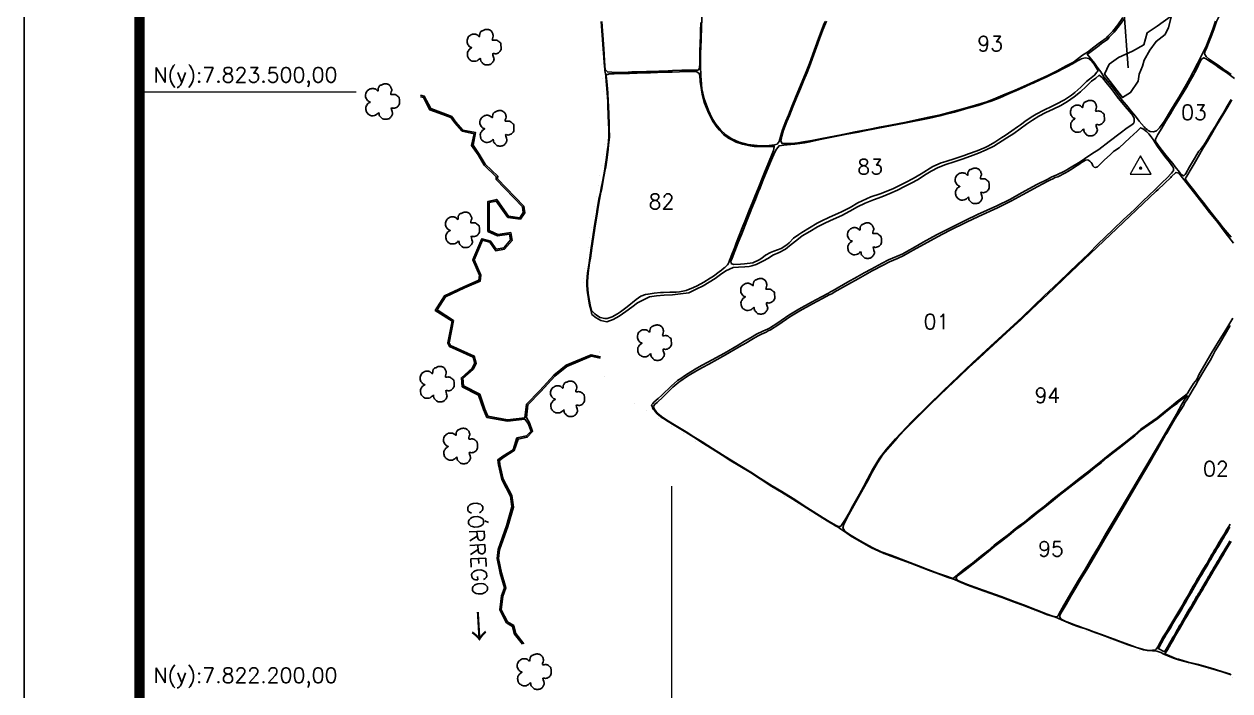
# Model space of a CAD drawing. Extents: x 736398 to 741648, y 7820208 to 7827633.
# Drawn here: x 736398 to 739009, y 7822203 to 7823647 of the extents above; entities that cross this region are included whole.
import ezdxf

# ---------------------------------------------------------------- set-up
doc = ezdxf.new("R2010")
doc.units = 0
doc.linetypes.add('CONTINUO', pattern=[0])
doc.linetypes.add('LIN0', pattern=[0])
for name, color, linetype in [('0114000935', 1, 'Continuous'), ('0114000935001', 5, 'Continuous'), ('0114000935002', 5, 'Continuous'), ('0114000935003', 5, 'Continuous'), ('0114000935004', 5, 'Continuous'), ('0114000935005', 5, 'Continuous'), ('0114000935081', 5, 'Continuous'), ('0114000935082', 5, 'Continuous'), ('0114000935083', 5, 'Continuous'), ('0114000935092', 5, 'Continuous'), ('0114000935093', 5, 'Continuous'), ('0114000935094', 5, 'Continuous'), ('0114000935095', 5, 'Continuous'), ('0114000935096', 5, 'Continuous'), ('0114000935102', 5, 'Continuous'), ('CERCA', 54, 'CERCA_TopoEVN'), ('CURSOS_D_AGUA', 174, 'Continuous'), ('MARGEM', 7, 'CONTINUO'), ('MATO', 3, 'Continuous'), ('TEXTO', 7, 'Continuous')]:
    doc.layers.add(name, color=color, linetype=linetype)
doc.layers.add('MALHA', color=253, linetype='Continuous', lineweight=13)
doc.styles.add('ROMANS', font='romans')
doc.styles.add('SIMPLEX', font='simplex', dxfattribs={"height": 0.2})
doc.styles.get("Standard").update_dxf_attribs({"font": 'arial.ttf'})
doc.linetypes.add('CERCA_TopoEVN', pattern='A,0.5,-0.2,["X",Standard,S=0.1,R=0,X=-0.1,Y=-0.05],-0.2', length=0.9)

# ---------------------------------------------------------------- blocks, each defined once
blk = doc.blocks.new('MATO')
at = {"layer": 'MATO', "linetype": 'LIN0', "elevation": 1413.2, "flags": 128}
blk.add_lwpolyline([(737601.9, 7822485.5), (737601, 7822484.7), (737600, 7822483.8), (737598.9, 7822483), (737597.7, 7822482.6), (737596.4, 7822482.5), (737595.1, 7822482.5), (737594.1, 7822482.7), (737593.3, 7822483.1), (737592.5, 7822483.6), (737591.7, 7822484.1), (737591.1, 7822484.8), (737590.6, 7822485.4), (737590.2, 7822486.1), (737589.9, 7822486.8), (737589.8, 7822487.6), (737589.6, 7822488.6), (737589.5, 7822489.7), (737589.6, 7822490.8), (737589.8, 7822491.5), (737590.2, 7822492.2), (737590.6, 7822492.7), (737590.9, 7822493.3), (737591.2, 7822493.8), (737591.7, 7822494.2), (737592.5, 7822494.8), (737593.3, 7822495.3), (737593.8, 7822495.7), (737593.6, 7822495.9), (737593.1, 7822496), (737592.5, 7822496.1), (737592, 7822496.4), (737591.6, 7822496.8), (737591.1, 7822497.3), (737590.5, 7822498), (737590, 7822498.8), (737589.5, 7822499.8), (737589.2, 7822500.7), (737589.2, 7822501.7), (737589.2, 7822502.8), (737589.5, 7822503.9), (737589.9, 7822505), (737590.4, 7822505.9), (737590.7, 7822506.4), (737591.1, 7822506.7), (737591.6, 7822507), (737592.2, 7822507.5), (737593, 7822508), (737593.8, 7822508.4), (737594.6, 7822508.6), (737595.4, 7822508.7), (737596.1, 7822508.7), (737596.8, 7822508.7), (737597.4, 7822508.6), (737598, 7822508.4), (737598.5, 7822508.3), (737599, 7822508), (737599.4, 7822507.7), (737600, 7822507.1), (737600.6, 7822506.6), (737601, 7822506.3), (737601.3, 7822507), (737601.4, 7822508), (737601.5, 7822509.1), (737601.6, 7822509.5), (737601.8, 7822509.8), (737601.9, 7822510.1), (737602.3, 7822510.7), (737602.7, 7822511.2), (737603.1, 7822511.7), (737603.7, 7822511.9), (737604.3, 7822512.1), (737604.9, 7822512.3), (737605.5, 7822512.6), (737606.1, 7822512.9), (737606.7, 7822513.1), (737607.3, 7822513.2), (737608, 7822513.3), (737608.6, 7822513.3), (737609.3, 7822513.2), (737609.9, 7822513.2), (737610.5, 7822513), (737611, 7822512.8), (737611.5, 7822512.5), (737612, 7822512.2), (737612.4, 7822511.9), (737612.8, 7822511.5), (737613.1, 7822511), (737613.5, 7822510.4), (737613.8, 7822509.8), (737614.1, 7822509.1), (737614.3, 7822508.4), (737614.5, 7822507.7), (737614.5, 7822506.9), (737614.1, 7822505.5), (737613.7, 7822504.2), (737613.6, 7822503.1), (737614.3, 7822502.9), (737615.2, 7822502.9), (737616.3, 7822503.1), (737617.1, 7822503), (737617.8, 7822502.9), (737618.5, 7822502.6), (737619.3, 7822502.1), (737620, 7822501.5), (737620.6, 7822500.9), (737621.1, 7822500.7), (737621.5, 7822500.3), (737621.8, 7822499.6), (737622, 7822497.9), (737622.1, 7822496.1), (737622.1, 7822494.3), (737621.8, 7822493.3), (737621.3, 7822492.5), (737620.8, 7822491.9), (737620.3, 7822491.3), (737619.7, 7822490.8), (737619.1, 7822490.4), (737618.2, 7822490), (737617.3, 7822489.8), (737616.4, 7822489.6), (737615.4, 7822489.9), (737614.5, 7822490), (737614, 7822489.8), (737614.3, 7822488.4), (737614.8, 7822486.6), (737615.3, 7822484.9), (737615.2, 7822484), (737615, 7822483.4), (737614.7, 7822482.8), (737614.3, 7822482.1), (737613.8, 7822481.4), (737613.2, 7822480.8), (737612.8, 7822480.3), (737612.2, 7822479.9), (737611.7, 7822479.5), (737611, 7822479.3), (737610.2, 7822479.1), (737609.4, 7822479), (737608.7, 7822479), (737607.9, 7822479), (737607.2, 7822479.1), (737606.6, 7822479.2), (737606.1, 7822479.3), (737605.6, 7822479.6), (737604.9, 7822480.1), (737604.3, 7822480.8), (737603.7, 7822481.5), (737603.1, 7822482), (737602.7, 7822482.5), (737602.4, 7822483.1), (737602.3, 7822484.1), (737602.1, 7822485), (737602, 7822485.7), (737602, 7822485.7)], dxfattribs=at)

msp = doc.modelspace()

# ---------------------------------------------------------------- linework, layer by layer
at = {"layer": '0114000935'}
for points in [[(737647.6, 7823652.6), (737648.9, 7823632.3), (737649.6, 7823622.5), (737651.7, 7823593.2), (737654.4, 7823555.2), (737655.1, 7823550), (737655, 7823546.2), (737656.7, 7823538.9), (737657.2, 7823534.6), (737658.3, 7823522.2), (737658.9, 7823515), (737660.2, 7823498.2), (737661.5, 7823479.4), (737661.9, 7823470), (737663.3, 7823431.1), (737663.6, 7823421.4), (737663.9, 7823402.8), (737662.3, 7823384.7), (737661.3, 7823375.8), (737659.2, 7823358.2), (737656.1, 7823338.1), (737654.4, 7823328.3), (737650.6, 7823309), (737647.3, 7823291.2), (737645.6, 7823282.9), (737642.3, 7823267.4), (737638.8, 7823245.8), (737637.1, 7823235.3), (737633.7, 7823214.8), (737625.8, 7823162), (737622.8, 7823140.5), (737621.2, 7823129.8), (737618, 7823108.5), (737616.3, 7823089.4), (737616.3, 7823080.6), (737617.9, 7823064.3), (737618.4, 7823061), (737620.5, 7823046.6), (737622, 7823038.9), (737625.5, 7823025.8), (737627.4, 7823018.3), (737636.8, 7823010.5), (737646.8, 7823004.7), (737659.6, 7823002.3), (737673.2, 7823006.9), (737686.6, 7823014.4), (737700.4, 7823024.2), (737713.7, 7823033.8), (737725.8, 7823043.1), (737738.8, 7823050.1), (737752.1, 7823056), (737767.3, 7823058.3), (737783.6, 7823060), (737801.7, 7823060.5), (737819.4, 7823062.5), (737837.3, 7823065.1), (737853.1, 7823072.7), (737867.8, 7823080.2), (737881.5, 7823088.1), (737894, 7823096.1), (737906, 7823104.3), (737916.9, 7823112.2), (737933, 7823119.4), (737944.5, 7823120.5), (737958.3, 7823121.3), (737967.4, 7823122.2), (737973.7, 7823123.2), (737982.9, 7823126.3), (737997.5, 7823133.4), (738009.3, 7823140.2), (738019.2, 7823146.6), (738032.9, 7823152.3), (738046.6, 7823159.7), (738058.8, 7823169.5), (738070.8, 7823179), (738082.5, 7823188.3), (738098.8, 7823198), (738115.5, 7823207.5), (738132.8, 7823216.5), (738150.4, 7823224.6), (738168.3, 7823232.3), (738185.4, 7823241.8), (738202.3, 7823251), (738219.2, 7823259.4), (738236.9, 7823266.5), (738255.2, 7823273.1), (738272.5, 7823280.1), (738289.1, 7823287.3), (738304, 7823295), (738318.7, 7823302.7), (738333.4, 7823310.5), (738347.7, 7823319.6), (738362.1, 7823328.3), (738377.1, 7823336.5), (738393.8, 7823342.8), (738411.6, 7823348.4), (738429.2, 7823354.5), (738446.7, 7823360.7), (738464, 7823367.2), (738480.7, 7823374.6), (738497.2, 7823382.4), (738525.9, 7823400.6), (738540.5, 7823409.9), (738554.5, 7823419.7), (738567.9, 7823429.8), (738581.1, 7823439), (738594.9, 7823447.6), (738610.4, 7823455.2), (738626.2, 7823462.8), (738642.4, 7823470.5), (738657.1, 7823479.5), (738671.4, 7823489.2), (738684.9, 7823500.4), (738697.3, 7823511.9), (738709, 7823523.3), (738718.1, 7823529.9), (738725.4, 7823535.9), (738732.6, 7823530.4), (738741, 7823520.1), (738750.7, 7823508.2), (738759.3, 7823496.7), (738765.3, 7823488.2), (738767, 7823486.2), (738771.7, 7823480.5), (738781.7, 7823468.4), (738795.7, 7823452.1), (738797.6, 7823449.5), (738799.3, 7823446.8), (738801.3, 7823443.2), (738801.5, 7823439.9), (738801.4, 7823436.1), (738800.7, 7823432.6), (738796.4, 7823428.5), (738786.4, 7823422), (738771, 7823410.5), (738747.1, 7823392.5), (738724.7, 7823375.2), (738709.6, 7823366.1), (738693.9, 7823355.2), (738684.7, 7823348.8), (738661.1, 7823334.8), (738655.7, 7823331.5), (738650.3, 7823328.5), (738644.9, 7823325.7), (738639.5, 7823323), (738634.2, 7823320.6), (738628.9, 7823318.5), (738623.3, 7823316), (738617.8, 7823313.3), (738612.6, 7823310.4), (738590.8, 7823299.4), (738557.5, 7823281.3), (738533.8, 7823267.9), (738503.8, 7823253.3), (738462.4, 7823234.4), (738436.6, 7823221.9), (738399.6, 7823203.6), (738373.5, 7823190.2), (738344.8, 7823174.4), (738327.2, 7823164.7), (738309.3, 7823154.6), (738300.6, 7823149.6), (738286.9, 7823143.5), (738269.6, 7823136), (738255.9, 7823129), (738231.8, 7823116.1), (738217, 7823107.9), (738201.6, 7823099.4), (738180.5, 7823088), (738149.3, 7823069.9), (738144.2, 7823067.1), (738139.2, 7823064.2), (738124.6, 7823056.3), (738102.8, 7823044.8), (738075.1, 7823029.5), (738053.6, 7823016.7), (738029.7, 7823000.1), (738011.7, 7822988.4), (738007.3, 7822986.5), (738002.4, 7822984.2), (737997.5, 7822981.8), (737992.7, 7822979.6), (737987.8, 7822977.4), (737983.3, 7822975.1), (737970.9, 7822967.8), (737957.9, 7822960.1), (737943.6, 7822951.7), (737914.1, 7822934.6), (737878.3, 7822914.6), (737864.8, 7822907.5), (737851.1, 7822899.9), (737835.4, 7822890.1), (737827.4, 7822885.1), (737819.7, 7822879.8), (737812.6, 7822874.9), (737799.7, 7822863.7), (737778.4, 7822843.3), (737770.9, 7822836.1), (737766.4, 7822832.5), (737761.5, 7822827.9), (737759.1, 7822825.4), (737756.6, 7822822.7), (737757.5, 7822818.6), (737759.2, 7822813.3), (737760, 7822812.8), (737762.8, 7822810.1), (737765.5, 7822806.9), (737768.7, 7822803.3), (737774.7, 7822798), (737779.7, 7822794.4), (737782.4, 7822792.9), (737792.4, 7822786.2), (737805.3, 7822778.4), (737830.5, 7822763.3), (737847.7, 7822752.1), (737865.3, 7822741.2), (737887.5, 7822726.9), (737909.3, 7822713.4), (737927.9, 7822701.3), (737947.3, 7822689.7), (737970.8, 7822675.7), (737991.4, 7822661.9), (738016.7, 7822645.8), (738037.8, 7822633.5), (738062.1, 7822618.3), (738092.2, 7822599.4), (738127.6, 7822576.9), (738140.4, 7822569.2), (738148.8, 7822564.2), (738154.9, 7822560.6), (738160.6, 7822557.3), (738163.1, 7822555.7), (738170.4, 7822550), (738179.4, 7822544.3), (738187.2, 7822539), (738196.1, 7822533.6), (738232.7, 7822512.5), (738256.1, 7822502.1), (738275.5, 7822495), (738317, 7822479.4), (738356.1, 7822464.3), (738377.5, 7822456.3), (738398.8, 7822448.6), (738412.6, 7822444.4), (738421.5, 7822439.7), (738440.7, 7822432.3), (738476.2, 7822419.2), (738515.2, 7822405.3), (738540.4, 7822396.1), (738563.6, 7822387.3), (738601.5, 7822372.6), (738611.7, 7822368.8), (738631, 7822362.4), (738648.8, 7822354.9), (738669, 7822346.3), (738677.4, 7822343.3), (738686.2, 7822340.4), (738695.7, 7822337.1), (738710.6, 7822331.6), (738733, 7822323.5), (738753.8, 7822315.9), (738770.8, 7822309), (738788.4, 7822302.5), (738810.5, 7822295.4), (738821.7, 7822291.9), (738829.8, 7822290.6), (738841, 7822289.9), (738850.3, 7822289.3), (738859, 7822286.5), (738865.8, 7822282.6), (738874.2, 7822278.7), (738886.2, 7822274.2), (738897.5, 7822270.3), (738918.7, 7822264.4), (738941.9, 7822258.6), (738967.2, 7822251.6), (738992.1, 7822244.1), (739011.6, 7822238)], [(738977.3, 7823653.4), (738972.2, 7823638.2), (738967.4, 7823624.4), (738960.1, 7823606.1), (738957.8, 7823600.5), (738947.3, 7823578.5), (738938.8, 7823561.3), (738928.8, 7823543.3), (738922, 7823529.8), (738914.6, 7823516.5), (738906.9, 7823503), (738898.6, 7823489.3), (738890.3, 7823475.9), (738881.9, 7823462.7), (738866, 7823436.1), (738856.4, 7823422.3), (738849.4, 7823415.5), (738843.2, 7823413.6), (738836.1, 7823414.4), (738831.8, 7823416.2), (738829.2, 7823418.2), (738826.2, 7823420.6), (738822.7, 7823424), (738812.3, 7823436.5), (738804, 7823447.3), (738795.4, 7823457.7), (738784.8, 7823470.9), (738774.8, 7823483.1), (738770.1, 7823488.7), (738768.5, 7823490.7), (738762.5, 7823499.1), (738753.9, 7823510.7), (738744.1, 7823522.7), (738735.9, 7823532.7), (738729.1, 7823543.3), (738721.2, 7823553.3), (738715.5, 7823562.4), (738699.9, 7823581.3), (738702.8, 7823583), (738716.7, 7823593.8), (738725.6, 7823600.5), (738730.9, 7823604.6), (738743.9, 7823613.2), (738747.3, 7823618.4), (738758.3, 7823629), (738769, 7823642.7), (738780.4, 7823658.9)]]:
    msp.add_lwpolyline(points, dxfattribs=at)
at = {"layer": '0114000935001'}
msp.add_lwpolyline([(738862.9, 7823304.7), (738859.6, 7823301.4), (738856.3, 7823298.1), (738846.2, 7823288.2), (738820.4, 7823263.3), (738802.1, 7823245.6), (738777.5, 7823222.7), (738756.3, 7823202.6), (738737.9, 7823184.7), (738723.7, 7823170.9), (738702.2, 7823149.6), (738678, 7823126.6), (738660.7, 7823109.6), (738638.3, 7823088.1), (738606.6, 7823058.1), (738583.5, 7823035.9), (738558.5, 7823012.1), (738532.2, 7822987.9), (738490, 7822949.5), (738451.5, 7822913.1), (738421.2, 7822884.8), (738387.7, 7822853), (738354.4, 7822820.5), (738319.8, 7822786.1), (738284.3, 7822748.7), (738264.8, 7822726.2), (738249.6, 7822706.6), (738236.5, 7822684.4), (738224.3, 7822661.7), (738215.3, 7822645.1), (738206.6, 7822628.9), (738192.4, 7822603.7), (738183.9, 7822588.8), (738174.8, 7822572.9), (738167.8, 7822561.6), (738166, 7822560), (738164.5, 7822558.9), (738162.9, 7822558.9), (738160.9, 7822559.3), (738159.3, 7822559.9), (738154.6, 7822562.2), (738141, 7822570.2), (738128.3, 7822577.9), (738092.9, 7822600.5), (738062.7, 7822619.4), (738038.4, 7822634.5), (738017.4, 7822646.9), (737992, 7822662.9), (737971.4, 7822676.7), (737947.9, 7822690.8), (737928.6, 7822702.3), (737909.9, 7822714.4), (737888.1, 7822727.9), (737866, 7822742.2), (737848.3, 7822753.1), (737831.2, 7822764.3), (737805.9, 7822779.4), (737793, 7822787.2), (737786.3, 7822791.5), (737779, 7822796.4), (737773.2, 7822801.7), (737766.3, 7822808.1), (737762.1, 7822813.5), (737760.5, 7822818.2), (737763.1, 7822823.2), (737768.9, 7822827.8), (737781.5, 7822840), (737802.8, 7822860.4), (737815.4, 7822871.4), (737822.2, 7822876.1), (737829.9, 7822881.3), (737837.8, 7822886.3), (737853.4, 7822896.1), (737866.9, 7822903.5), (737880.4, 7822910.6), (737916.3, 7822930.7), (737945.8, 7822947.8), (737960.2, 7822956.2), (737973.2, 7822963.9), (737985.5, 7822971.1), (737989.8, 7822973.4), (737994.6, 7822975.5), (737999.4, 7822977.8), (738004.3, 7822980.1), (738009.1, 7822982.4), (738013.8, 7822984.5), (738032.2, 7822996.4), (738056, 7823012.9), (738077.4, 7823025.6), (738104.9, 7823040.9), (738126.7, 7823052.4), (738141.3, 7823060.3), (738146.4, 7823063.1), (738151.5, 7823066), (738182.7, 7823084), (738203.7, 7823095.4), (738219.1, 7823104), (738233.9, 7823112.2), (738258, 7823125), (738271.5, 7823131.9), (738288.7, 7823139.4), (738302.6, 7823145.6), (738311.6, 7823150.7), (738329.4, 7823160.7), (738346.9, 7823170.4), (738375.6, 7823186.2), (738401.6, 7823199.6), (738438.6, 7823217.9), (738464.3, 7823230.4), (738505.7, 7823249.2), (738535.8, 7823263.9), (738559.7, 7823277.3), (738592.9, 7823295.4), (738614.7, 7823306.5), (738619.9, 7823309.3), (738625.3, 7823312), (738630.6, 7823314.3), (738635.9, 7823316.4), (738641.5, 7823318.9), (738647, 7823321.7), (738652.5, 7823324.5), (738658, 7823327.7), (738663.5, 7823331), (738669, 7823334.6), (738674.5, 7823338.1), (738679.6, 7823341.6), (738684.5, 7823344.9), (738689, 7823348), (738695.7, 7823352), (738701.1, 7823352.7), (738705, 7823350.3), (738708.2, 7823347.1), (738710.1, 7823344.3), (738712.1, 7823340), (738714.4, 7823337), (738717.7, 7823336.3), (738721.7, 7823337.4), (738724.7, 7823340.5), (738737.1, 7823352.6), (738749, 7823363.8), (738756.5, 7823371), (738758.5, 7823372.7), (738768.5, 7823378.7), (738792.2, 7823400.3), (738808, 7823415.1), (738812.4, 7823419.5), (738815, 7823422.2), (738818.3, 7823421), (738821.2, 7823418.9), (738825.4, 7823416.1), (738828, 7823414.2), (738833.4, 7823408.9), (738837.9, 7823402.9), (738842.3, 7823396.6), (738846.5, 7823389.7), (738852, 7823382), (738867.8, 7823360.3), (738877.9, 7823347.8), (738883, 7823340.8), (738885.2, 7823337.7), (738886.5, 7823334.7), (738886.5, 7823329.9), (738881.9, 7823323.7), (738872.2, 7823313.5)], close=True, dxfattribs=at)
at = {"layer": '0114000935002', "elevation": 637.6}
msp.add_lwpolyline([(739009, 7822564.4), (739006, 7822559.3), (739000.6, 7822550), (738998, 7822545.6), (738995.3, 7822541.3), (738989.9, 7822532.2), (738987, 7822527.6), (738984.1, 7822522.6), (738981, 7822517.3), (738977.9, 7822512), (738974.7, 7822506.8), (738971.5, 7822501.5), (738968.2, 7822496.2), (738965.1, 7822490.7), (738962.1, 7822485.3), (738959.1, 7822479.9), (738955.9, 7822474.4), (738952.5, 7822468.7), (738948.9, 7822462.8), (738945.2, 7822456.5), (738937.2, 7822443.3), (738933.2, 7822436.6), (738929.4, 7822429.9), (738925.7, 7822423.3), (738922.2, 7822416.9), (738918.7, 7822410.9), (738915.2, 7822405.2), (738911.9, 7822399.7), (738905.7, 7822388.7), (738902.5, 7822383.2), (738896.1, 7822372.2), (738889.1, 7822361.4), (738882.6, 7822350.4), (738876.5, 7822339.8), (738871.1, 7822330.9), (738868.2, 7822326.7), (738865.6, 7822322.3), (738863, 7822317.8), (738860.6, 7822313.3), (738858.2, 7822309), (738855.8, 7822304.6), (738853.7, 7822300.3), (738849, 7822293.7), (738847.2, 7822292.2), (738841.3, 7822291.2), (738834.2, 7822290.9), (738824.2, 7822292.2), (738806.7, 7822297.3), (738797.1, 7822300.4), (738783.3, 7822305.4), (738773.5, 7822309.1), (738758.2, 7822315), (738742, 7822321), (738730.9, 7822325.1), (738713.7, 7822331.3), (738703.1, 7822335.2), (738690, 7822339.9), (738681.1, 7822342.9), (738672.1, 7822346), (738663.7, 7822349.4), (738653.6, 7822353.6), (738644.6, 7822357.8), (738642.2, 7822359.5), (738640.2, 7822362.7), (738640.1, 7822366.6), (738642, 7822370), (738645.6, 7822375.5), (738653.8, 7822390.4), (738663.9, 7822408), (738675.1, 7822425.9), (738686.2, 7822444.8), (738698.1, 7822464.8), (738709.7, 7822484.2), (738719.5, 7822501.1), (738729.9, 7822518.4), (738740.3, 7822536.1), (738748.4, 7822550.1), (738759.9, 7822569.5), (738774.4, 7822594.5), (738812.4, 7822658.8), (738835.4, 7822697.9), (738847.8, 7822719.2), (738852.1, 7822726.3), (738869.5, 7822757.5), (738872, 7822761.4), (738875.6, 7822767.4), (738881.4, 7822777.5), (738889.7, 7822791.2), (738907.4, 7822819.8), (738908.8, 7822821.9), (738910.6, 7822825.8), (738915.4, 7822833.1), (738921.6, 7822843.8), (738929.1, 7822856.7), (738934.7, 7822865.9), (738940.1, 7822875.1), (738948.1, 7822889.1), (738956.7, 7822903.5), (738965.7, 7822918.7), (738971.8, 7822929), (738977, 7822939.1), (738985.2, 7822953.2), (739001.3, 7822980.5), (739009.4, 7822994.4)], dxfattribs=at)
at = {"layer": '0114000935003'}
msp.add_lwpolyline([(739018.3, 7823528.9), (739004, 7823539.6), (738995.1, 7823545.4), (738985.2, 7823552.2), (738975.7, 7823559), (738967.7, 7823564.4), (738962.1, 7823568.1), (738957.5, 7823571.8), (738952.2, 7823574), (738947.3, 7823571), (738943.6, 7823564), (738940.8, 7823558), (738939.1, 7823554.1), (738932.7, 7823542), (738930.3, 7823537.8), (738922.8, 7823524), (738914.4, 7823509.5), (738908.6, 7823499.8), (738899.3, 7823484.7), (738886.5, 7823463.7), (738879.7, 7823452.7), (738870.1, 7823436.8), (738864, 7823426.6), (738861, 7823421.3), (738852.7, 7823407.5), (738850.5, 7823403.6), (738847.5, 7823397.7), (738847.4, 7823395), (738848.3, 7823392.1), (738857, 7823379.9), (738867.2, 7823366.7), (738876.5, 7823355.1), (738885.2, 7823344.8), (738890.3, 7823337.7), (738893.3, 7823333.8), (738896.4, 7823329.9), (738899.4, 7823326.2), (738901.5, 7823323.1), (738904.3, 7823320.6), (738908.5, 7823318.1), (738911.9, 7823321.1), (738913.3, 7823323.5), (738920.9, 7823337.4), (738927.6, 7823348.4), (738941.6, 7823371.6), (738945, 7823375.2), (738952.1, 7823384.7), (738960.1, 7823397.4), (738968, 7823411), (738977.1, 7823425.8), (738985.8, 7823440.7), (738994.5, 7823454.9), (739003, 7823469.1), (739011.1, 7823483.2)], dxfattribs=at)
at = {"layer": '0114000935004', "elevation": 637.6}
msp.add_lwpolyline([(739011.3, 7823185.5), (739002.9, 7823195.6), (738994.3, 7823205.7), (738984.6, 7823218), (738975.4, 7823229.4), (738962.4, 7823245.8), (738953.4, 7823257.3), (738941.1, 7823272.5), (738929.6, 7823287.6), (738921.1, 7823298.4), (738915.9, 7823305.5), (738911.8, 7823311.6), (738915.2, 7823317.6), (738917.3, 7823321.4), (738922.3, 7823330.1), (738931.1, 7823344.5), (738940.1, 7823359.6), (738949.1, 7823375.6), (738956.4, 7823387.3), (738959.9, 7823393.4), (738970.8, 7823412), (738977.6, 7823423.5), (738987.3, 7823440.2), (738997.4, 7823457), (739003.8, 7823467.7), (739012.7, 7823482.8)], dxfattribs=at)
at = {"layer": '0114000935005'}
msp.add_lwpolyline([(739010.7, 7823738.2), (739005.8, 7823722.7), (739002.4, 7823711.5), (738998.3, 7823698.9), (738993, 7823682), (738986.6, 7823667), (738979.6, 7823652.5), (738974.6, 7823637.4), (738969.7, 7823623.5), (738962.4, 7823605.1), (738958.4, 7823595.9), (738955, 7823588), (738953.9, 7823582.1), (738957.4, 7823576.5), (738963.4, 7823570.5), (738986, 7823555.6), (738998.3, 7823546.4), (739000.9, 7823544.9), (739011.4, 7823537.3)], dxfattribs=at)
at = {"layer": '0114000935081', "linetype": 'CONTINUO', "elevation": 593.3}
msp.add_lwpolyline([(737648.8, 7823652.7), (737650.1, 7823632.4), (737650.8, 7823622.6), (737652.9, 7823593.3), (737655.6, 7823555.3), (737656.3, 7823550.1), (737656.2, 7823547), (737657.1, 7823546.7), (737660.9, 7823543.1), (737670.4, 7823542.5), (737676.1, 7823542.3), (737689.4, 7823542.1), (737705.9, 7823542.8), (737714, 7823543.1), (737729.7, 7823543.7), (737745.7, 7823544.1), (737754.2, 7823544.3), (737772.3, 7823544.7), (737792.1, 7823545.6), (737802.1, 7823546), (737822.2, 7823546.8), (737841.3, 7823547.2), (737848.3, 7823547.2), (737857.3, 7823546.7), (737859, 7823548.6), (737860.1, 7823551.9), (737860.7, 7823562.5), (737860.9, 7823578.9), (737861, 7823587.4), (737861.4, 7823605.1), (737862.1, 7823622.5), (737862.4, 7823631.6), (737862.9, 7823650.5)], dxfattribs=at)
at = {"layer": '0114000935082', "linetype": 'CONTINUO', "elevation": 595.3}
msp.add_lwpolyline([(737658, 7823537.7), (737658.4, 7823534.7), (737659.5, 7823522.3), (737660, 7823515.1), (737661.4, 7823498.2), (737662.7, 7823479.4), (737663.1, 7823470), (737664.5, 7823431.1), (737664.8, 7823421.4), (737665.1, 7823402.7), (737663.4, 7823384.6), (737662.5, 7823375.7), (737660.4, 7823358.1), (737657.3, 7823338), (737655.6, 7823328.1), (737651.8, 7823308.8), (737648.4, 7823291), (737646.8, 7823282.7), (737643.5, 7823267.2), (737640, 7823245.6), (737638.3, 7823235.1), (737634.9, 7823214.6), (737627, 7823161.9), (737624, 7823140.3), (737622.4, 7823129.6), (737619.2, 7823108.3), (737617.5, 7823089.4), (737617.5, 7823080.6), (737619.1, 7823064.5), (737621.7, 7823046.8), (737623.2, 7823039.2), (737626.6, 7823026.4), (737633.4, 7823019.4), (737637.1, 7823016.3), (737645, 7823011.3), (737655.1, 7823009.4), (737660.3, 7823009.7), (737670.9, 7823012.8), (737682.6, 7823019.6), (737689.1, 7823024), (737703.6, 7823034.8), (737723.3, 7823050.2), (737733.3, 7823058), (737743, 7823061), (737748.8, 7823062.3), (737761.9, 7823064.3), (737775.7, 7823065.5), (737782.5, 7823065.9), (737796.1, 7823066), (737809.6, 7823066.5), (737816.7, 7823067.3), (737831.5, 7823069.7), (737847.3, 7823076.4), (737855, 7823080), (737869.7, 7823088), (737883.6, 7823096.7), (737890.3, 7823101.2), (737903, 7823110.1), (737907.8, 7823114), (737913.7, 7823119), (737915.2, 7823120.1), (737920.5, 7823125.7), (737922.1, 7823127.4), (737923.5, 7823130.5), (737925.1, 7823134.6), (737930, 7823147.7), (737936.6, 7823163.9), (737939.8, 7823172.3), (737954, 7823209.1), (737958.1, 7823219.5), (737967, 7823241.5), (737975.9, 7823263), (737980.3, 7823273.6), (737988.7, 7823294.4), (737996.9, 7823314.9), (738001.1, 7823325.3), (738009.6, 7823346.2), (738017.6, 7823366), (738020.1, 7823372.9), (738021, 7823376.7), (738021.9, 7823382), (738018.1, 7823381.8), (738004.9, 7823381.6), (737997, 7823381.6), (737978.8, 7823382), (737970, 7823383.4), (737953.4, 7823386.7), (737939.9, 7823391.3), (737928.8, 7823396.8), (737923.3, 7823400.1), (737912.5, 7823407.7), (737903.2, 7823417.3), (737898.6, 7823422.7), (737889.7, 7823435.2), (737881.8, 7823450.2), (737878.1, 7823458.3), (737871.2, 7823475.9), (737866.1, 7823495), (737864.2, 7823504.3), (737861.5, 7823522.6), (737860.6, 7823535.7), (737859.2, 7823539.9), (737854.5, 7823543.6), (737847.6, 7823543.9), (737833.1, 7823544.2), (737816.9, 7823543.7), (737800.8, 7823543), (737784.9, 7823542.4), (737769.3, 7823541.8), (737761.6, 7823541.6), (737754, 7823541.4), (737725.2, 7823540.8), (737719.3, 7823540.6), (737708.9, 7823540.1), (737696.2, 7823539.6), (737689.5, 7823539.5), (737675.7, 7823539.4), (737664.9, 7823539.1), (737661.4, 7823537.6)], close=True, dxfattribs=at)
at = {"layer": '0114000935083', "linetype": 'CONTINUO', "elevation": 592.2}
msp.add_lwpolyline([(737928.8, 7823128.6), (737933.6, 7823126.4), (737949.1, 7823127.1), (737957.5, 7823127.8), (737975.6, 7823130), (737989.5, 7823136.7), (737995, 7823140), (738002.8, 7823146.6), (738014.1, 7823152), (738020.9, 7823154.9), (738037.1, 7823161.1), (738049, 7823169), (738054.3, 7823173.4), (738063.8, 7823183.1), (738075.2, 7823190.9), (738082.1, 7823195.4), (738098.4, 7823205.7), (738115.3, 7823215.5), (738123.9, 7823220.1), (738141.4, 7823228.5), (738160, 7823236.7), (738169, 7823241), (738186.5, 7823249.9), (738203.2, 7823259.8), (738212.1, 7823264.3), (738231.5, 7823272.7), (738251.3, 7823279.6), (738261.1, 7823283.1), (738280.3, 7823290.5), (738306, 7823303.7), (738322.6, 7823312.2), (738340.1, 7823322.9), (738365.6, 7823338.7), (738383.6, 7823346.1), (738393.2, 7823349.6), (738413.6, 7823355.9), (738433.4, 7823362.5), (738442.9, 7823365.8), (738461.1, 7823372.4), (738478.5, 7823379.6), (738486.1, 7823383.4), (738499.3, 7823391.1), (738514.6, 7823400.9), (738522.1, 7823405.7), (738536.8, 7823415.4), (738549, 7823424), (738555.1, 7823428.4), (738567.3, 7823437.7), (738581.7, 7823447.4), (738589.4, 7823452), (738605.6, 7823460.3), (738623.5, 7823468.9), (738632.5, 7823473.4), (738650.6, 7823483), (738665.9, 7823493), (738672.9, 7823498.3), (738685.7, 7823509.9), (738698.4, 7823522.1), (738704.4, 7823527.4), (738715.7, 7823536.1), (738720.8, 7823542.4), (738722, 7823543.9), (738722.7, 7823545.4), (738722.6, 7823546.6), (738721.4, 7823549), (738719.3, 7823552.6), (738714.6, 7823560), (738712, 7823563.8), (738709.3, 7823567.1), (738703.2, 7823572.6), (738696.1, 7823573.6), (738692.7, 7823573.3), (738689.4, 7823572.2), (738686.7, 7823571.4), (738686.7, 7823571.4), (738686.2, 7823571.1), (738678.7, 7823567.1), (738671.4, 7823562.9), (738667.8, 7823560.8), (738655.3, 7823554.1), (738648.6, 7823550.7), (738634.5, 7823543.6), (738619.4, 7823536.2), (738612, 7823532.7), (738597.6, 7823525.9), (738582.8, 7823519.2), (738578.6, 7823517.3), (738566.2, 7823511.9), (738551.5, 7823505.4), (738527.8, 7823495.1), (738510.3, 7823487.4), (738491.7, 7823480.1), (738482.4, 7823476.8), (738463.5, 7823470.8), (738443.9, 7823465.1), (738433.7, 7823462.2), (738412.6, 7823456.3), (738391.2, 7823450.9), (738380.5, 7823448.3), (738359, 7823443.4), (738337.1, 7823438.7), (738326, 7823436.5), (738303.8, 7823432.1), (738243.4, 7823420.4), (738217.1, 7823415.3), (738204.3, 7823412.9), (738179.5, 7823408.1), (738121.7, 7823396.6), (738099.4, 7823391.7), (738088.3, 7823389.7), (738066.5, 7823386.6), (738049.7, 7823385), (738042.9, 7823384.3), (738032.6, 7823383.2), (738026.7, 7823375.9), (738023.4, 7823369.8), (738016.2, 7823352.7), (738009.1, 7823335.6), (738005.5, 7823327.1), (737998.4, 7823309.9), (737991.6, 7823292.6), (737988.3, 7823284), (737981.7, 7823266.8), (737973.7, 7823248.1), (737969.9, 7823238.9), (737962.4, 7823220.5), (737955.2, 7823201.9), (737951.6, 7823192.6), (737944.1, 7823173.9), (737936.7, 7823155), (737930.9, 7823140), (737928.3, 7823133.2)], close=True, dxfattribs=at)
at = {"layer": '0114000935092'}
msp.add_lwpolyline([(737865.7, 7823670), (737864.7, 7823641.9), (737863.5, 7823611.8), (737862.4, 7823582.9), (737862.2, 7823555.4), (737863.1, 7823534.5), (737864.4, 7823516.8), (737865.5, 7823506.6), (737870.5, 7823485.1), (737879.5, 7823460), (737887.7, 7823442.3), (737895.3, 7823429.9), (737905.7, 7823417.6), (737917.4, 7823407), (737930.5, 7823398.3), (737946.1, 7823390.8), (737964.9, 7823385.8), (737985.1, 7823384.2), (738005.6, 7823383.5), (738022.8, 7823385.2), (738028.2, 7823386.9), (738032.7, 7823392.8), (738036.5, 7823405.8), (738039.6, 7823417.7), (738047.3, 7823436.8), (738052.7, 7823449.8), (738060.2, 7823468.5), (738068.2, 7823487.8), (738076.5, 7823508.4), (738084.2, 7823525.9), (738091.1, 7823543.2), (738098.2, 7823561.5), (738105.9, 7823581.7), (738111.4, 7823597.3), (738118, 7823615.9), (738128.5, 7823644.4), (738132.3, 7823652.7)], dxfattribs=at)
at = {"layer": '0114000935093'}
msp.add_lwpolyline([(738777.1, 7823661.3), (738765.8, 7823645.1), (738755.3, 7823631.6), (738744.2, 7823620.9), (738741, 7823616), (738728.5, 7823607.8), (738723.2, 7823603.7), (738714.3, 7823597), (738700.5, 7823586.3), (738689.1, 7823579.4), (738669.8, 7823564.6), (738654, 7823556.4), (738634.9, 7823545.6), (738614.1, 7823535.5), (738592.3, 7823525.7), (738568.2, 7823514.7), (738543.9, 7823503.9), (738522, 7823494.7), (738502.1, 7823486.6), (738482.6, 7823478.7), (738457.5, 7823471), (738430.4, 7823463.3), (738405.6, 7823456.5), (738382.1, 7823450.6), (738356.8, 7823444.9), (738329.9, 7823439.2), (738303.9, 7823433.5), (738277, 7823428.6), (738249.9, 7823423.8), (738225.5, 7823418.3), (738197, 7823413.2), (738170.2, 7823407.9), (738125.4, 7823398.7), (738103.3, 7823394.7), (738081.4, 7823390.8), (738072.9, 7823389.5), (738059.4, 7823388.2), (738039.1, 7823388.3), (738036.3, 7823393.5), (738038.5, 7823404.2), (738041.9, 7823416.9), (738049.5, 7823435.9), (738054.9, 7823448.9), (738062.4, 7823467.6), (738070.4, 7823486.9), (738078.7, 7823507.4), (738086.4, 7823525), (738093.3, 7823542.3), (738100.5, 7823560.7), (738108.1, 7823580.9), (738113.6, 7823596.5), (738120.2, 7823615.1), (738127.5, 7823634.3), (738134.9, 7823653)], dxfattribs=at)
at = {"layer": '0114000935094'}
msp.add_lwpolyline([(739014.6, 7823010.4), (738999.6, 7822985.1), (738984.1, 7822959.8), (738967.9, 7822933.5), (738954, 7822909.9), (738942.3, 7822889.1), (738936.7, 7822877.1), (738929.7, 7822868.4), (738920.4, 7822853.1), (738917.3, 7822848.3), (738915.9, 7822846.4), (738906.6, 7822839.3), (738895.3, 7822830.6), (738892.6, 7822828.3), (738882.4, 7822819.6), (738867.7, 7822808.3), (738851, 7822794.6), (738832.4, 7822781.6), (738815.8, 7822769.7), (738801.2, 7822756.9), (738785.9, 7822744.7), (738770.1, 7822732.4), (738755.3, 7822720.8), (738741.6, 7822709.9), (738728.3, 7822698.9), (738714.7, 7822688.3), (738700.1, 7822676.5), (738682.5, 7822662.7), (738667.3, 7822651), (738654.1, 7822640.7), (738638.3, 7822628.4), (738625.2, 7822617.9), (738606.7, 7822602.6), (738592.1, 7822591.5), (738579.3, 7822581.2), (738562.8, 7822568), (738553.3, 7822560.9), (738543.9, 7822554.1), (738529.4, 7822541.9), (738512.7, 7822529.2), (738498.1, 7822518.3), (738484.6, 7822506.6), (738468.6, 7822493.9), (738451.2, 7822479.9), (738436.4, 7822468.7), (738433.1, 7822466.3), (738423.8, 7822458.5), (738414.7, 7822450.5), (738408.8, 7822446.7), (738397.4, 7822450.7), (738375.6, 7822458.1), (738354.8, 7822465.9), (738334.2, 7822473.9), (738315.6, 7822481), (738274.8, 7822496.7), (738253.8, 7822504.4), (738234.3, 7822513.2), (738219.6, 7822521.2), (738202.7, 7822530.6), (738188.3, 7822539.6), (738175.9, 7822547.9), (738175.2, 7822548.7), (738170.6, 7822556), (738173, 7822563.8), (738175, 7822567.9), (738180.7, 7822579.5), (738183.7, 7822585.2), (738194.4, 7822604.2), (738204.7, 7822622.7), (738214.3, 7822640.3), (738223.8, 7822657.2), (738234.4, 7822676.9), (738245.3, 7822696.7), (738257.2, 7822714.7), (738272.1, 7822732.4), (738287.9, 7822750.1), (738302.9, 7822766.3), (738321, 7822784), (738339.2, 7822802.9), (738359.2, 7822822.6), (738378.3, 7822841.1), (738397.9, 7822859.9), (738421.5, 7822882.5), (738444.2, 7822904), (738465.8, 7822923.5), (738487.2, 7822943.9), (738533.3, 7822986.5), (738556.2, 7823006.7), (738579.3, 7823028.6), (738603, 7823051.1), (738626.6, 7823073.6), (738650.7, 7823096.5), (738849.1, 7823284.7), (738853.3, 7823288.7), (738855.4, 7823290.8), (738863.8, 7823298.6), (738866.7, 7823301.5), (738880.4, 7823314.9), (738882.2, 7823316.7), (738890.8, 7823324.6), (738892.2, 7823325.6), (738897.7, 7823323.9), (738901.1, 7823320.2), (738906.2, 7823313.7), (738932.6, 7823280.2), (738947.9, 7823260.7), (738964.4, 7823239), (738982.3, 7823216.9), (738998.7, 7823195.2), (739016.4, 7823172.4)], dxfattribs=at)
at = {"layer": '0114000935095'}
msp.add_lwpolyline([(738916.6, 7822842.6), (738914.8, 7822839.9), (738909.8, 7822832.2), (738904.1, 7822822.5), (738898.9, 7822813.3), (738893.1, 7822802.5), (738884.9, 7822788.8), (738866.7, 7822757.5), (738847.5, 7822724.1), (738826.9, 7822689), (738805.7, 7822653.4), (738787, 7822621.7), (738771.1, 7822595), (738756.2, 7822569.6), (738741, 7822544.3), (738726, 7822518.8), (738710.5, 7822492.4), (738695.9, 7822467.1), (738681.1, 7822442.6), (738666.7, 7822418.5), (738654.4, 7822397.7), (738649, 7822388.6), (738641.7, 7822375.8), (738638.6, 7822370.6), (738636.4, 7822364.7), (738634.9, 7822363.7), (738632.8, 7822363.8), (738625.5, 7822365.2), (738612.7, 7822369.3), (738561.7, 7822389.2), (738537.9, 7822398), (738513.5, 7822407.2), (738474.4, 7822421), (738438.4, 7822434.5), (738419.8, 7822441.9), (738415.4, 7822447.2), (738421.3, 7822453.9), (738435.4, 7822464.7), (738452.6, 7822478.2), (738470, 7822492.2), (738486, 7822504.9), (738499.4, 7822516.6), (738514.1, 7822527.5), (738530.8, 7822540.2), (738545.2, 7822552.4), (738554.6, 7822559.1), (738564.1, 7822566.3), (738580.7, 7822579.5), (738593.5, 7822589.7), (738608, 7822600.9), (738626.6, 7822616.1), (738639.6, 7822626.6), (738655.5, 7822639), (738668.6, 7822649.3), (738683.9, 7822660.9), (738701.5, 7822674.8), (738716, 7822686.6), (738729.7, 7822697.2), (738743, 7822708.2), (738756.7, 7822719), (738771.4, 7822730.6), (738787.2, 7822743), (738802.6, 7822755.2), (738817.1, 7822768), (738833.7, 7822779.8), (738852.4, 7822792.8), (738869.1, 7822806.6), (738883.7, 7822817.8), (738894.7, 7822825.5), (738896.6, 7822827.9), (738908.6, 7822837.3)], close=True, dxfattribs=at)
at = {"layer": '0114000935096', "elevation": 637.6}
msp.add_lwpolyline([(739011.2, 7822526.2), (739007.9, 7822520.9), (739004.4, 7822515.1), (738997.8, 7822504), (738995.4, 7822499.8), (738993, 7822496.3), (738989.8, 7822490.6), (738987.6, 7822486.8), (738984.5, 7822481.6), (738976.9, 7822469.1), (738973.3, 7822463.2), (738969.4, 7822456.6), (738967.4, 7822453.1), (738964.1, 7822447.7), (738960.9, 7822442.1), (738957.7, 7822436.3), (738954.6, 7822430.8), (738952.5, 7822427.6), (738949.7, 7822422.5), (738948.6, 7822420.8), (738945.8, 7822416.3), (738944, 7822413.2), (738939.8, 7822406.6), (738936.9, 7822401.4), (738933.4, 7822394.9), (738930.5, 7822390.1), (738928.4, 7822386.6), (738925.3, 7822381.5), (738923.3, 7822378.1), (738920.3, 7822373.7), (738916.7, 7822367.2), (738914.4, 7822363.5), (738911.9, 7822359.3), (738909.2, 7822354.1), (738904.7, 7822346.2), (738901.6, 7822341.4), (738899.9, 7822338.4), (738897.4, 7822333.9), (738893.1, 7822326.3), (738891.1, 7822322.7), (738887.9, 7822317.1), (738884, 7822310.7), (738880.8, 7822305.3), (738873.2, 7822292), (738871.8, 7822289.7), (738870.5, 7822287.6), (738867.4, 7822283.5), (738893, 7822272.7), (738897.1, 7822271.5), (738917.9, 7822265.4), (738940.6, 7822259.9), (738965.7, 7822252.7), (738991.3, 7822245), (739010, 7822239.2)], dxfattribs=at)
at = {"layer": '0114000935102', "elevation": 637.6}
msp.add_lwpolyline([(739008.6, 7822557.8), (739005.8, 7822553), (739003.1, 7822548.4), (739000.5, 7822544), (738997.8, 7822539.7), (738995.2, 7822535.2), (738992.5, 7822530.7), (738989.6, 7822526), (738986.6, 7822521.1), (738983.6, 7822515.8), (738980.5, 7822510.5), (738977.3, 7822505.2), (738974, 7822500), (738970.8, 7822494.7), (738967.7, 7822489.3), (738964.7, 7822483.8), (738961.7, 7822478.4), (738958.5, 7822472.9), (738955.1, 7822467.2), (738951.4, 7822461.3), (738947.8, 7822454.9), (738943.8, 7822448.4), (738939.8, 7822441.8), (738935.8, 7822435.1), (738932, 7822428.5), (738928.3, 7822421.9), (738924.8, 7822415.4), (738921.3, 7822409.4), (738917.8, 7822403.7), (738914.5, 7822398.1), (738911.4, 7822392.7), (738908.3, 7822387.2), (738905.1, 7822381.7), (738898.7, 7822370.6), (738891.7, 7822359.8), (738885.1, 7822348.8), (738879.1, 7822338.3), (738873.6, 7822329.3), (738870.8, 7822325.1), (738868.2, 7822320.8), (738865.6, 7822316.4), (738863.2, 7822311.9), (738860.8, 7822307.5), (738858.5, 7822303.2), (738856.3, 7822298.8), (738853.5, 7822294.8), (738866.9, 7822287.9), (738868, 7822289.4), (738869.3, 7822291.3), (738870.6, 7822293.5), (738874.7, 7822300.7), (738878.2, 7822306.8), (738881.4, 7822312.3), (738885.3, 7822318.6), (738888.5, 7822324.1), (738890.5, 7822327.8), (738894.7, 7822335.4), (738896.4, 7822338.4), (738897.3, 7822339.9), (738899, 7822342.9), (738902.1, 7822347.8), (738906.5, 7822355.6), (738909.3, 7822360.7), (738911.9, 7822365.1), (738914.1, 7822368.7), (738917.8, 7822375.3), (738920.7, 7822379.7), (738922.7, 7822383), (738925.9, 7822388.1), (738927.9, 7822391.6), (738930.8, 7822396.4), (738932.5, 7822399.7), (738934.3, 7822402.8), (738937.2, 7822408.1), (738938.3, 7822409.8), (738941.4, 7822414.8), (738943.3, 7822417.9), (738945, 7822420.7), (738946, 7822422.3), (738947.1, 7822424.1), (738950, 7822429.1), (738952, 7822432.4), (738955.1, 7822437.7), (738958.3, 7822443.5), (738961.5, 7822449.2), (738964.8, 7822454.6), (738966.8, 7822458.1), (738970.7, 7822464.8), (738974.4, 7822470.7), (738977.8, 7822476.4), (738981.9, 7822483.2), (738985.1, 7822488.3), (738987.1, 7822492), (738990.5, 7822497.9), (738992.8, 7822501.4), (738995.2, 7822505.5), (738998.5, 7822511), (739001.8, 7822516.6), (739005.4, 7822522.4), (739008.6, 7822527.8)], dxfattribs=at)
at = {"layer": 'CERCA', "color": 54, "ltscale": 75, "const_width": 0.01}
msp.add_lwpolyline([(737585.3, 7824407.5), (737658.5, 7823406.2), (737607.9, 7823092.5), (737636.4, 7822964.5), (737645.9, 7822926.1), (737657.7, 7822864), (738228.9, 7822508.9), (738786.7, 7822297.9), (738958.7, 7822249.6), (739361.8, 7822120.8), (739817.4, 7821835.6), (740000.8, 7821698.8), (740045.4, 7821664.2)], dxfattribs=at)
at = {"layer": 'CURSOS_D_AGUA'}
msp.add_lwpolyline([(738882.4, 7823664.3), (738850.8, 7823642.5), (738829.6, 7823628.1), (738822, 7823602.1), (738797.6, 7823588.2), (738767.3, 7823574.5), (738747, 7823559.9), (738737.4, 7823538.2), (738775.7, 7823487.7), (738793.4, 7823498.5), (738810.1, 7823523.1), (738812.4, 7823538.1), (738819.7, 7823555.8), (738822.7, 7823568.8), (738835.5, 7823590.5), (738848.9, 7823609.4), (738868.3, 7823624.3), (738875.6, 7823639.6)], close=True, dxfattribs=at)
for points in [[(737645.9, 7822926.1), (737625.3, 7822930.9), (737571.4, 7822908.3), (737545, 7822886.6), (737514.7, 7822853.3), (737485.3, 7822823.8), (737482, 7822794.6), (737444.8, 7822790), (737402.1, 7822797.9), (737395.5, 7822813.1), (737384.3, 7822845.5), (737349.5, 7822863.5), (737348, 7822879.9), (737370.2, 7822900), (737376.9, 7822912.1), (737372.7, 7822927.5), (737321, 7822951.2), (737318.3, 7822956.8), (737327.9, 7823005), (737292.2, 7823027.9), (737310, 7823056.1), (737351.1, 7823075.4), (737385.3, 7823090.1), (737386.8, 7823103.5), (737372.7, 7823136.1), (737390.4, 7823178.6), (737405.9, 7823174.4), (737418.9, 7823156.2), (737438.3, 7823159.8), (737454.4, 7823178.4), (737451.4, 7823195.2), (737423.3, 7823191.4), (737405.1, 7823199.7), (737405.1, 7823260.4), (737419.8, 7823263.7), (737445.3, 7823227.9), (737472.5, 7823224.1), (737481.7, 7823238.4), (737479.7, 7823252.7), (737423.2, 7823311.8), (737423.3, 7823317.4), (737396.1, 7823343.4), (737383.3, 7823365.2), (737370.1, 7823384.7), (737375.5, 7823411.7), (737348.1, 7823417.3), (737332.5, 7823434.6), (737323.8, 7823446.8), (737305.5, 7823454.1), (737278.3, 7823463.7), (737264.4, 7823490.4), (737256.1, 7823492.8)], [(737476.7, 7822304.3), (737459.7, 7822326), (737455.5, 7822342.6), (737442, 7822350.5), (737428, 7822378.4), (737431.2, 7822408.7), (737438, 7822426.3), (737428.9, 7822458.1), (737422.2, 7822489.7), (737424.5, 7822509.2), (737442.3, 7822560.1), (737454.1, 7822601.3), (737451.1, 7822624.9), (737432.2, 7822660.5), (737424.8, 7822692.8), (737423.7, 7822703.4), (737434.7, 7822711.4), (737456.5, 7822725.2), (737465, 7822750.9), (737485.7, 7822755.1), (737495.4, 7822765.7), (737489.5, 7822782.2), (737482.3, 7822791.6), (737444.8, 7822787), (737400, 7822795.3), (737392.8, 7822812), (737381.9, 7822843.4), (737346.7, 7822861.6), (737344.9, 7822881.1), (737367.9, 7822901.9), (737373.7, 7822912.5), (737370.2, 7822925.3), (737318.7, 7822948.9), (737315.1, 7822956.4), (737324.6, 7823003.6), (737288.1, 7823027), (737308, 7823058.5), (737349.9, 7823078.1), (737382.5, 7823092.2), (737383.7, 7823103.1), (737369.5, 7823136), (737388.6, 7823182.1), (737407.8, 7823177), (737420.2, 7823159.5), (737436.7, 7823162.5), (737451.2, 7823179.3), (737448.9, 7823191.8), (737422.8, 7823188.4), (737402.1, 7823197.7), (737402.1, 7823262.8), (737421.1, 7823267.1), (737447, 7823230.7), (737471, 7823227.3), (737478.6, 7823239.1), (737476.9, 7823251.3), (737420.2, 7823310.6), (737420.3, 7823316.1), (737393.7, 7823341.5), (737380.8, 7823363.6), (737366.9, 7823384.1), (737372, 7823409.3), (737346.6, 7823414.6), (737330.2, 7823432.7), (737321.9, 7823444.3), (737304.4, 7823451.3), (737276.2, 7823461.3), (737262.3, 7823487.9), (737256.1, 7823489.6)], [(737645.1, 7822923.2), (737625.6, 7822927.8), (737573, 7822905.7), (737547.1, 7822884.4), (737516.9, 7822851.2), (737488.2, 7822822.4), (737486, 7822795.3), (737492.2, 7822783.4), (737498.9, 7822765), (737487.3, 7822752.3), (737467.3, 7822748.3), (737459.1, 7822723.2), (737436.4, 7822709), (737426.9, 7822702), (737427.8, 7822693.3), (737435, 7822661.6), (737454, 7822625.8), (737457.2, 7822601.1), (737445.1, 7822559.2), (737427.4, 7822508.5), (737425.2, 7822489.9), (737431.8, 7822458.9), (737441.2, 7822426.1), (737434.2, 7822408), (737431, 7822378.9), (737444.3, 7822352.7), (737458.1, 7822344.6), (737462.4, 7822327.3), (737479.9, 7822305.1)], [(737645.8, 7822926.1), (737625.3, 7822930.9), (737571.4, 7822908.3), (737545, 7822886.6), (737514.7, 7822853.3), (737485.3, 7822823.8)]]:
    msp.add_lwpolyline(points, dxfattribs=at)
at = {"layer": 'MALHA'}
for points in [[(736647.9, 7823500), (737117.1, 7823500)], [(737800, 7821044.1), (737800, 7821939.7), (737800, 7822646.3)]]:
    msp.add_lwpolyline(points, dxfattribs=at)
at = {"layer": 'MARGEM', "color": 174, "linetype": 'LIN0'}
msp.add_line((736397.9, 7820208.1), (736397.9, 7827633.1), dxfattribs=at)
at = {"layer": 'MARGEM', "color": 174, "linetype": 'LIN0', "flags": 128}
msp.add_lwpolyline([(741647.9, 7820208.1), (741647.9, 7827633.1), (736397.9, 7827633.1), (736397.9, 7820208.1)], close=True, dxfattribs=at)
msp.add_lwpolyline([(741647.9, 7820208.1), (741647.9, 7827633.1), (736397.9, 7827633.1), (736397.9, 7820208.1)], close=True, dxfattribs=at)
at = {"layer": 'MARGEM', "color": 174, "linetype": 'LIN0', "const_width": 22.7, "flags": 128}
msp.add_lwpolyline([(741397.9, 7821044.1), (741397.9, 7827383.1), (736647.9, 7827383.1), (736647.9, 7821044.1)], close=True, dxfattribs=at)
at = {"layer": 'MARGEM', "lineweight": 9, "flags": 128}
msp.add_lwpolyline([(738792.4, 7823321.7), (738838.1, 7823321.7), (738815.3, 7823361.3)], close=True, dxfattribs=at)
at = {"layer": 'MARGEM', "lineweight": 9, "const_width": 3.57, "flags": 128}
msp.add_lwpolyline([(738813.5, 7823334.9, -1), (738817.1, 7823334.9, -1)], format="xyb", close=True, dxfattribs=at)
at = {"layer": 'TEXTO'}
msp.add_lwpolyline([(738788.4, 7823551.9), (738779, 7823678.8), (738561.8, 7823678.8)], dxfattribs=at)

# ---------------------------------------------------------------- block references
at = {"layer": 'MATO', "xscale": 2.239684877590782, "yscale": 2.239684877590782, "zscale": 2.239684877590782}
for p in [(-914610.5, -9696329.6), (-914830.2, -9696447.3), (-913304.2, -9696483.2), (-914582.5, -9696505.2), (-913553.5, -9696629.9), (-914657.1, -9696725.1), (-913786.7, -9696748.4), (-914018, -9696868.9), (-914241.7, -9696969.3), (-914712.1, -9697059.2), (-914429.6, -9697090.9), (-914661.3, -9697193), (-914501.7, -9697681.6)]:
    msp.add_blockref('MATO', p, dxfattribs=at)

# ---------------------------------------------------------------- texts
at = {"layer": 'MALHA', "style": 'ROMANS'}
for s, p in [('N(y):7.823.500,00', (736678, 7823520.6)), ('N(y):7.822.200,00', (736678, 7822220.6))]:
    msp.add_text(s, height=32.5, dxfattribs=at).set_placement(p)
at = {"layer": 'TEXTO', "linetype": 'Continuous', "style": 'SIMPLEX'}
for s, p in [('93', (738461.7, 7823588.1)), ('03', (738902.9, 7823439.4)), ('83', (738201.9, 7823321.5)), ('82', (737750.1, 7823246.4)), ('01', (738345.6, 7822986.4)), ('94', (738585.6, 7822826.8)), ('02', (738950.5, 7822667.7)), ('95', (738593.3, 7822494.4))]:
    msp.add_text(s, height=32.5, dxfattribs=at).set_placement(p)
at = {"layer": 'TEXTO', "width": 219.305, "attachment_point": 1, "rotation": 273.3437, "style": 'SIMPLEX'}
for s, insert, char_height in [('CÓRREGO', (737390.1, 7822614.4), 32.5), ('{\\fSimSun|b0|i0|c134|p2;→}', (737404.2, 7822378.2), 50)]:
    msp.add_mtext(s, dxfattribs=dict(at, insert=insert, char_height=char_height))

doc.saveas('drawing.dxf')
